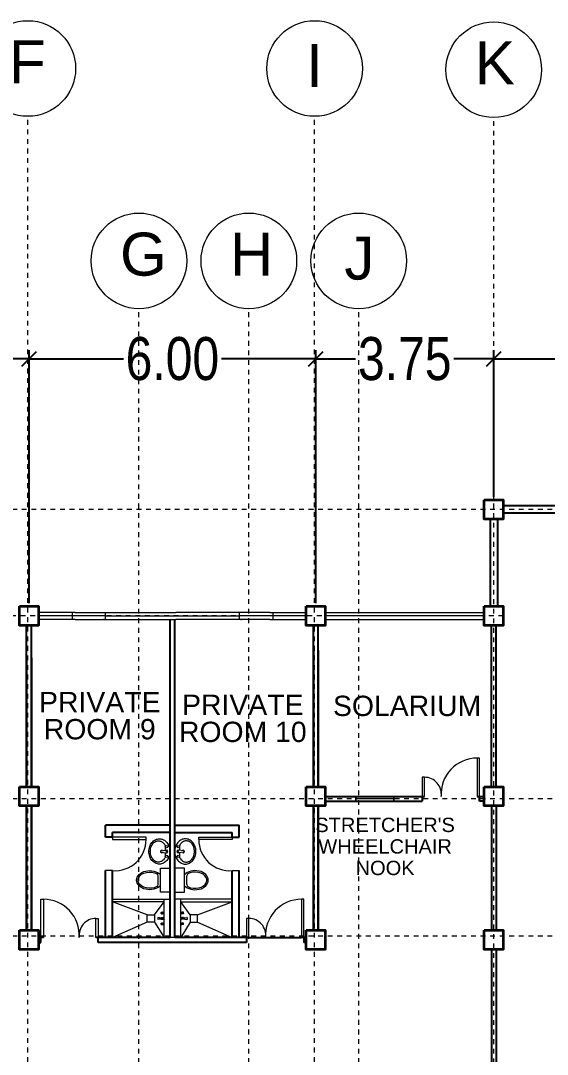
# Model space of a CAD drawing. Header units: millimetres. Extents: x 63005 to 126950, y 36019 to 74749.
# Drawn here: x 63088.53 to 63099.55, y 36154.75 to 36176.36 of the extents above; entities that cross this region are included whole.
import ezdxf

# ---------------------------------------------------------------- set-up
doc = ezdxf.new("R2010")
doc.units = ezdxf.units.MM
doc.header["$LTSCALE"] = 0.04
doc.linetypes.add('PHANTOM', pattern=[2.5, 1.25, -0.25, 0.25, -0.25, 0.25, -0.25])
doc.styles.get("Standard").update_dxf_attribs({"font": 'arial.ttf', "width": 0.8})
doc.styles.add('SWISSLT175', font='swissl.ttf', dxfattribs={"height": 0.175})
doc.dimstyles.new('dimension', dxfattribs={"dimtxt": 0.9, "dimasz": 0.3, "dimexe": 0.18, "dimexo": 0.0625, "dimgap": 0.09, "dimtad": 0, "dimzin": 0, "dimdsep": 46, "dimtxsty": 'Standard', "dimblk": 'OBLIQUE', "dimcen": 0.09, "dimclrd": 256, "dimclre": 256, "dimclrt": 256, "dimadec": 0, "dimazin": 0, "dimtfac": 1, "dimtofl": 0, "dimtmove": 0, "dimatfit": 3, "dimldrblk": 'OBLIQUE', "dimfxl": 1, "dimtolj": 1, "dimtzin": 0, "dimarcsym": 0})

# ---------------------------------------------------------------- blocks, each defined once
blk = doc.blocks.new('_Oblique')
at = {"color": 0, "linetype": 'ByBlock', "lineweight": -2}
blk.add_line((-0.5, -0.5), (0.5, 0.5), dxfattribs=at)
blk = doc.blocks.new('*D368')
at = {"lineweight": -2, "transparency": 16777216}
for p, q in [((63082.702, 36166.464), (63082.702, 36169.472)), ((63088.702, 36164.18), (63088.702, 36169.472)), ((63082.702, 36169.292), (63084.676, 36169.292)), ((63088.702, 36169.292), (63086.728, 36169.292))]:
    blk.add_line(p, q, dxfattribs=at)
at = {"layer": 'Defpoints', "color": 0, "linetype": 'ByBlock', "lineweight": 25, "transparency": 16777216}
for p in [(63088.702, 36169.292), (63082.702, 36166.402), (63088.702, 36164.117)]:
    blk.add_point(p, dxfattribs=at)
at = {"linetype": 'ByBlock', "lineweight": -2, "transparency": 16777216, "xscale": 0.3, "yscale": 0.3, "zscale": 0.3, "rotation": 180}
blk.add_blockref('_Oblique', (63082.702, 36169.292), dxfattribs=at)
at = {"linetype": 'ByBlock', "lineweight": -2, "transparency": 16777216, "xscale": 0.3, "yscale": 0.3, "zscale": 0.3}
blk.add_blockref('_Oblique', (63088.702, 36169.292), dxfattribs=at)
at = {"linetype": 'ByBlock', "lineweight": 5, "transparency": 16777216, "insert": (63085.702, 36169.292), "char_height": 0.9, "attachment_point": 5}
blk.add_mtext('\\A1;6.00', dxfattribs=at)
blk = doc.blocks.new('*D369')
at = {"lineweight": -2, "transparency": 16777216}
for p, q in [((63088.702, 36164.18), (63088.702, 36169.472)), ((63094.702, 36164.18), (63094.702, 36169.472)), ((63088.702, 36169.292), (63090.676, 36169.292)), ((63094.702, 36169.292), (63092.728, 36169.292))]:
    blk.add_line(p, q, dxfattribs=at)
at = {"layer": 'Defpoints', "color": 0, "linetype": 'ByBlock', "lineweight": 25, "transparency": 16777216}
for p in [(63094.702, 36169.292), (63088.702, 36164.117), (63094.702, 36164.117)]:
    blk.add_point(p, dxfattribs=at)
at = {"linetype": 'ByBlock', "lineweight": -2, "transparency": 16777216, "xscale": 0.3, "yscale": 0.3, "zscale": 0.3, "rotation": 180}
blk.add_blockref('_Oblique', (63088.702, 36169.292), dxfattribs=at)
at = {"linetype": 'ByBlock', "lineweight": -2, "transparency": 16777216, "xscale": 0.3, "yscale": 0.3, "zscale": 0.3}
blk.add_blockref('_Oblique', (63094.702, 36169.292), dxfattribs=at)
at = {"linetype": 'ByBlock', "lineweight": 5, "transparency": 16777216, "insert": (63091.702, 36169.292), "char_height": 0.9, "attachment_point": 5}
blk.add_mtext('\\A1;6.00', dxfattribs=at)
blk = doc.blocks.new('*D370')
at = {"lineweight": -2, "transparency": 16777216}
for p, q in [((63094.702, 36164.18), (63094.702, 36169.472)), ((63098.427, 36166.405), (63098.427, 36169.472)), ((63094.702, 36169.292), (63095.537, 36169.292)), ((63098.427, 36169.292), (63097.592, 36169.292))]:
    blk.add_line(p, q, dxfattribs=at)
at = {"layer": 'Defpoints', "color": 0, "linetype": 'ByBlock', "lineweight": 25, "transparency": 16777216}
for p in [(63098.427, 36169.292), (63098.427, 36166.342), (63094.702, 36164.117)]:
    blk.add_point(p, dxfattribs=at)
at = {"linetype": 'ByBlock', "lineweight": -2, "transparency": 16777216, "xscale": 0.3, "yscale": 0.3, "zscale": 0.3, "rotation": 180}
blk.add_blockref('_Oblique', (63094.702, 36169.292), dxfattribs=at)
at = {"linetype": 'ByBlock', "lineweight": -2, "transparency": 16777216, "xscale": 0.3, "yscale": 0.3, "zscale": 0.3}
blk.add_blockref('_Oblique', (63098.427, 36169.292), dxfattribs=at)
at = {"linetype": 'ByBlock', "lineweight": 5, "transparency": 16777216, "insert": (63096.564, 36169.292), "char_height": 0.9, "attachment_point": 5}
blk.add_mtext('\\A1;3.75', dxfattribs=at)
blk = doc.blocks.new('*D371')
at = {"lineweight": -2, "transparency": 16777216}
for p, q in [((63098.427, 36166.405), (63098.427, 36169.472)), ((63104.527, 36166.405), (63104.527, 36169.472)), ((63098.427, 36169.292), (63100.451, 36169.292)), ((63104.527, 36169.292), (63102.503, 36169.292))]:
    blk.add_line(p, q, dxfattribs=at)
at = {"layer": 'Defpoints', "color": 0, "linetype": 'ByBlock', "lineweight": 25, "transparency": 16777216}
for p in [(63104.527, 36169.292), (63098.427, 36166.342), (63104.527, 36166.342)]:
    blk.add_point(p, dxfattribs=at)
at = {"linetype": 'ByBlock', "lineweight": -2, "transparency": 16777216, "xscale": 0.3, "yscale": 0.3, "zscale": 0.3, "rotation": 180}
blk.add_blockref('_Oblique', (63098.427, 36169.292), dxfattribs=at)
at = {"linetype": 'ByBlock', "lineweight": -2, "transparency": 16777216, "xscale": 0.3, "yscale": 0.3, "zscale": 0.3}
blk.add_blockref('_Oblique', (63104.527, 36169.292), dxfattribs=at)
at = {"linetype": 'ByBlock', "lineweight": 5, "transparency": 16777216, "insert": (63101.477, 36169.292), "char_height": 0.9, "attachment_point": 5}
blk.add_mtext('\\A1;6.00', dxfattribs=at)

msp = doc.modelspace()

# ---------------------------------------------------------------- linework, layer by layer
at = {"color": 0, "linetype": 'PHANTOM', "lineweight": 5, "transparency": 33554495}
for p, q in [((63088.677, 36128.189), (63088.677, 36174.364)), ((63094.677, 36128.189), (63094.677, 36174.364)), ((63098.427, 36125.164), (63098.427, 36174.339)), ((63091.002, 36137.166), (63091.002, 36170.341)), ((63093.302, 36137.166), (63093.302, 36170.341)), ((63095.602, 36137.166), (63095.602, 36170.341)), ((63114.252, 36166.142), (63046.877, 36166.139)), ((63098.627, 36163.917), (63050.876, 36163.915)), ((63114.252, 36160.092), (63046.877, 36160.089)), ((63114.252, 36157.217), (63046.877, 36157.214))]:
    msp.add_line(p, q, dxfattribs=at)
at = {"color": 4, "linetype": 'ByBlock', "lineweight": 25}
for p, q in [((63104.327, 36166.215), (63098.627, 36166.215)), ((63098.352, 36165.942), (63098.352, 36164.117)), ((63098.502, 36165.942), (63098.502, 36164.117)), ((63104.327, 36166.065), (63098.627, 36166.065)), ((63091.652, 36157.19), (63091.652, 36163.84)), ((63091.752, 36157.19), (63091.752, 36163.84)), ((63088.652, 36160.342), (63088.652, 36163.717)), ((63088.752, 36160.342), (63088.752, 36163.717)), ((63094.652, 36160.342), (63094.652, 36163.717)), ((63094.752, 36160.342), (63094.752, 36163.717)), ((63098.377, 36160.342), (63098.377, 36163.717)), ((63098.477, 36160.342), (63098.477, 36163.717)), ((63094.652, 36163.192), (63094.652, 36160.342)), ((63094.752, 36163.192), (63094.752, 36160.342)), ((63088.652, 36163.04), (63088.652, 36160.342)), ((63088.752, 36163.04), (63088.752, 36160.342)), ((63094.902, 36160.142), (63096.977, 36160.142)), ((63096.927, 36160.142), (63096.927, 36160.042)), ((63098.077, 36160.142), (63098.227, 36160.142)), ((63098.127, 36160.042), (63098.127, 36160.142)), ((63088.652, 36159.942), (63088.652, 36157.342)), ((63088.652, 36157.342), (63088.652, 36159.942)), ((63088.752, 36159.942), (63088.752, 36157.342)), ((63088.752, 36157.342), (63088.752, 36159.942)), ((63094.652, 36159.942), (63094.652, 36157.342)), ((63094.652, 36157.342), (63094.652, 36159.942)), ((63094.752, 36159.942), (63094.752, 36157.342)), ((63094.752, 36157.342), (63094.752, 36159.942)), ((63094.902, 36160.042), (63096.927, 36160.042)), ((63098.227, 36160.042), (63098.127, 36160.042)), ((63098.377, 36159.942), (63098.377, 36157.342)), ((63098.477, 36159.942), (63098.477, 36157.342)), ((63089.002, 36157.19), (63088.902, 36157.19)), ((63088.952, 36157.09), (63088.902, 36157.09)), ((63088.902, 36157.09), (63088.952, 36157.09)), ((63088.952, 36157.09), (63088.952, 36157.19)), ((63091.652, 36157.19), (63090.102, 36157.19)), ((63090.152, 36157.09), (63090.152, 36157.19)), ((63093.252, 36157.09), (63090.152, 36157.09)), ((63093.302, 36157.19), (63091.752, 36157.19)), ((63093.252, 36157.19), (63093.252, 36157.09)), ((63094.502, 36157.19), (63094.402, 36157.19)), ((63094.452, 36157.19), (63094.452, 36157.09)), ((63094.502, 36157.09), (63094.452, 36157.09)), ((63098.377, 36156.942), (63098.377, 36154.319)), ((63098.477, 36156.942), (63098.477, 36154.319))]:
    msp.add_line(p, q, dxfattribs=at)
at = {"color": 0, "linetype": 'ByBlock', "lineweight": 9}
for p, q in [((63088.902, 36163.99), (63088.902, 36163.99)), ((63089.664, 36163.99), (63088.902, 36163.99)), ((63089.602, 36163.99), (63089.602, 36163.84)), ((63089.664, 36163.99), (63090.864, 36163.99)), ((63090.302, 36163.84), (63090.302, 36163.99)), ((63090.864, 36163.99), (63091.777, 36163.99)), ((63092.539, 36163.99), (63091.777, 36163.99)), ((63093.739, 36163.99), (63092.539, 36163.99)), ((63093.102, 36163.99), (63093.102, 36163.84)), ((63093.739, 36163.99), (63094.502, 36163.99)), ((63093.802, 36163.99), (63093.802, 36163.84)), ((63094.902, 36163.99), (63098.227, 36163.99)), ((63094.902, 36163.99), (63094.902, 36163.99)), ((63090.302, 36163.915), (63088.902, 36163.915)), ((63089.664, 36163.84), (63088.902, 36163.84)), ((63089.664, 36163.84), (63090.864, 36163.84)), ((63090.302, 36163.915), (63093.102, 36163.915)), ((63090.864, 36163.84), (63091.777, 36163.84)), ((63092.539, 36163.84), (63091.777, 36163.84)), ((63093.739, 36163.84), (63092.539, 36163.84)), ((63094.502, 36163.915), (63093.102, 36163.915)), ((63093.739, 36163.84), (63094.502, 36163.84)), ((63098.227, 36163.917), (63094.902, 36163.917)), ((63094.902, 36163.84), (63098.227, 36163.84)), ((63097.002, 36163.84), (63097.152, 36163.84)), ((63091.652, 36163.04), (63091.652, 36157.19)), ((63091.752, 36163.04), (63091.752, 36157.19)), ((63095.939, 36160.142), (63095.539, 36160.142)), ((63095.539, 36160.142), (63095.539, 36160.042)), ((63096.339, 36160.092), (63095.539, 36160.092)), ((63096.339, 36160.042), (63096.339, 36160.142)), ((63095.539, 36160.042), (63096.339, 36160.042)), ((63098.127, 36160.042), (63098.227, 36160.042)), ((63091.652, 36159.576), (63091.652, 36157.626)), ((63091.527, 36157.19), (63091.527, 36157.99)), ((63091.877, 36157.19), (63091.877, 36157.99)), ((63091.527, 36157.19), (63090.452, 36157.19)), ((63091.752, 36157.19), (63091.652, 36157.19))]:
    msp.add_line(p, q, dxfattribs=at)
at = {"color": 4, "linetype": 'ByBlock', "lineweight": 25, "ltscale": 0.3}
for p, q in [((63090.302, 36159.29), (63090.302, 36159.54)), ((63091.652, 36159.54), (63090.302, 36159.54)), ((63091.752, 36159.54), (63093.102, 36159.54)), ((63093.102, 36159.29), (63093.102, 36159.54)), ((63090.452, 36159.29), (63090.302, 36159.29)), ((63090.452, 36159.29), (63090.452, 36159.39)), ((63091.652, 36159.39), (63090.452, 36159.39)), ((63091.752, 36159.39), (63092.952, 36159.39)), ((63092.952, 36159.29), (63092.952, 36159.39)), ((63092.952, 36159.29), (63093.102, 36159.29)), ((63090.302, 36157.19), (63090.302, 36158.59)), ((63090.452, 36157.19), (63090.452, 36158.59)), ((63092.952, 36157.19), (63092.952, 36158.59)), ((63093.102, 36157.19), (63093.102, 36158.59))]:
    msp.add_line(p, q, dxfattribs=at)
at = {"lineweight": 9}
for p, q in [((63091.454, 36159.005), (63091.576, 36159.018)), ((63091.95, 36159.005), (63091.828, 36159.018)), ((63091.454, 36158.976), (63091.576, 36158.962)), ((63091.95, 36158.976), (63091.828, 36158.962)), ((63091.452, 36158.64), (63091.652, 36158.64)), ((63091.452, 36158.14), (63091.452, 36158.64)), ((63091.652, 36158.64), (63091.652, 36158.14)), ((63091.952, 36158.64), (63091.752, 36158.64)), ((63091.752, 36158.64), (63091.752, 36158.14)), ((63091.952, 36158.14), (63091.952, 36158.64)), ((63091.402, 36158.3), (63091.402, 36158.481)), ((63092.002, 36158.3), (63092.002, 36158.481)), ((63091.652, 36158.14), (63091.452, 36158.14)), ((63091.752, 36158.14), (63091.952, 36158.14)), ((63091.468, 36157.717), (63091.47, 36157.717)), ((63091.468, 36157.691), (63091.468, 36157.717)), ((63091.47, 36157.717), (63091.471, 36157.721)), ((63091.47, 36157.691), (63091.47, 36157.717)), ((63091.471, 36157.721), (63091.493, 36157.721)), ((63091.471, 36157.687), (63091.471, 36157.721)), ((63091.48, 36157.717), (63091.492, 36157.717)), ((63091.493, 36157.721), (63091.498, 36157.718)), ((63091.493, 36157.717), (63091.493, 36157.71)), ((63091.499, 36157.718), (63091.505, 36157.718)), ((63091.505, 36157.69), (63091.505, 36157.718)), ((63091.505, 36157.718), (63091.507, 36157.717)), ((63091.507, 36157.691), (63091.507, 36157.717)), ((63091.519, 36157.715), (63091.507, 36157.715)), ((63091.526, 36157.721), (63091.519, 36157.718)), ((63091.519, 36157.69), (63091.519, 36157.718)), ((63091.526, 36157.721), (63091.527, 36157.721)), ((63091.526, 36157.687), (63091.526, 36157.721)), ((63091.527, 36157.687), (63091.527, 36157.721)), ((63091.878, 36157.721), (63091.877, 36157.721)), ((63091.877, 36157.687), (63091.877, 36157.721)), ((63091.878, 36157.721), (63091.884, 36157.718)), ((63091.878, 36157.687), (63091.878, 36157.721)), ((63091.884, 36157.69), (63091.884, 36157.718)), ((63091.884, 36157.715), (63091.896, 36157.715)), ((63091.898, 36157.718), (63091.896, 36157.717)), ((63091.896, 36157.691), (63091.896, 36157.717)), ((63091.904, 36157.718), (63091.898, 36157.718)), ((63091.898, 36157.69), (63091.898, 36157.718)), ((63091.91, 36157.721), (63091.906, 36157.718)), ((63091.932, 36157.721), (63091.91, 36157.721)), ((63091.91, 36157.717), (63091.91, 36157.71)), ((63091.923, 36157.717), (63091.911, 36157.717)), ((63091.934, 36157.717), (63091.932, 36157.721)), ((63091.932, 36157.687), (63091.932, 36157.721)), ((63091.935, 36157.717), (63091.934, 36157.717)), ((63091.934, 36157.691), (63091.934, 36157.717)), ((63091.935, 36157.691), (63091.935, 36157.717)), ((63091.395, 36157.61), (63091.395, 36157.571)), ((63091.441, 36157.603), (63091.399, 36157.611)), ((63091.441, 36157.578), (63091.399, 36157.569)), ((63091.441, 36157.578), (63091.441, 36157.603)), ((63091.441, 36157.603), (63091.449, 36157.603)), ((63091.441, 36157.578), (63091.441, 36157.603)), ((63091.449, 36157.578), (63091.441, 36157.578)), ((63091.449, 36157.603), (63091.449, 36157.578)), ((63091.511, 36157.598), (63091.449, 36157.598)), ((63091.449, 36157.583), (63091.511, 36157.583)), ((63091.468, 36157.691), (63091.47, 36157.691)), ((63091.468, 36157.598), (63091.468, 36157.603)), ((63091.468, 36157.603), (63091.47, 36157.603)), ((63091.468, 36157.577), (63091.468, 36157.583)), ((63091.468, 36157.577), (63091.47, 36157.577)), ((63091.47, 36157.691), (63091.471, 36157.687)), ((63091.47, 36157.603), (63091.471, 36157.607)), ((63091.47, 36157.598), (63091.47, 36157.603)), ((63091.47, 36157.577), (63091.47, 36157.583)), ((63091.47, 36157.577), (63091.471, 36157.574)), ((63091.471, 36157.687), (63091.493, 36157.687)), ((63091.471, 36157.598), (63091.471, 36157.607)), ((63091.471, 36157.607), (63091.493, 36157.607)), ((63091.471, 36157.574), (63091.471, 36157.583)), ((63091.471, 36157.574), (63091.493, 36157.574)), ((63091.48, 36157.71), (63091.492, 36157.71)), ((63091.48, 36157.698), (63091.492, 36157.698)), ((63091.48, 36157.691), (63091.492, 36157.691)), ((63091.48, 36157.603), (63091.492, 36157.603)), ((63091.48, 36157.577), (63091.492, 36157.577)), ((63091.493, 36157.691), (63091.493, 36157.698)), ((63091.493, 36157.687), (63091.498, 36157.689)), ((63091.493, 36157.607), (63091.498, 36157.605)), ((63091.493, 36157.603), (63091.493, 36157.598)), ((63091.493, 36157.577), (63091.493, 36157.583)), ((63091.493, 36157.574), (63091.498, 36157.576)), ((63091.499, 36157.69), (63091.505, 36157.69)), ((63091.499, 36157.604), (63091.505, 36157.604)), ((63091.499, 36157.576), (63091.505, 36157.576)), ((63091.505, 36157.69), (63091.507, 36157.691)), ((63091.505, 36157.598), (63091.505, 36157.604)), ((63091.505, 36157.604), (63091.507, 36157.604)), ((63091.505, 36157.576), (63091.505, 36157.583)), ((63091.505, 36157.576), (63091.507, 36157.577)), ((63091.519, 36157.693), (63091.507, 36157.693)), ((63091.507, 36157.598), (63091.507, 36157.604)), ((63091.511, 36157.602), (63091.507, 36157.602)), ((63091.507, 36157.577), (63091.507, 36157.583)), ((63091.511, 36157.579), (63091.507, 36157.579)), ((63091.511, 36157.608), (63091.511, 36157.573)), ((63091.521, 36157.608), (63091.511, 36157.608)), ((63091.511, 36157.583), (63091.511, 36157.598)), ((63091.511, 36157.573), (63091.521, 36157.573)), ((63091.526, 36157.687), (63091.519, 36157.69)), ((63091.527, 36157.619), (63091.521, 36157.608)), ((63091.521, 36157.608), (63091.521, 36157.573)), ((63091.521, 36157.573), (63091.521, 36157.608)), ((63091.521, 36157.573), (63091.527, 36157.561)), ((63091.526, 36157.687), (63091.527, 36157.687)), ((63091.527, 36157.561), (63091.527, 36157.619)), ((63091.878, 36157.687), (63091.877, 36157.687)), ((63091.877, 36157.619), (63091.883, 36157.608)), ((63091.877, 36157.561), (63091.877, 36157.619)), ((63091.883, 36157.573), (63091.877, 36157.561)), ((63091.878, 36157.687), (63091.884, 36157.69)), ((63091.883, 36157.608), (63091.883, 36157.573)), ((63091.883, 36157.573), (63091.883, 36157.608)), ((63091.883, 36157.608), (63091.892, 36157.608)), ((63091.892, 36157.573), (63091.883, 36157.573)), ((63091.884, 36157.693), (63091.896, 36157.693)), ((63091.892, 36157.608), (63091.892, 36157.573)), ((63091.892, 36157.602), (63091.896, 36157.602)), ((63091.892, 36157.598), (63091.955, 36157.598)), ((63091.892, 36157.583), (63091.892, 36157.598)), ((63091.955, 36157.583), (63091.892, 36157.583)), ((63091.892, 36157.579), (63091.896, 36157.579)), ((63091.898, 36157.69), (63091.896, 36157.691)), ((63091.896, 36157.598), (63091.896, 36157.604)), ((63091.898, 36157.604), (63091.896, 36157.604)), ((63091.896, 36157.577), (63091.896, 36157.583)), ((63091.898, 36157.576), (63091.896, 36157.577)), ((63091.904, 36157.69), (63091.898, 36157.69)), ((63091.898, 36157.598), (63091.898, 36157.604)), ((63091.904, 36157.604), (63091.898, 36157.604)), ((63091.898, 36157.576), (63091.898, 36157.583)), ((63091.904, 36157.576), (63091.898, 36157.576)), ((63091.91, 36157.687), (63091.906, 36157.689)), ((63091.91, 36157.607), (63091.906, 36157.605)), ((63091.91, 36157.574), (63091.906, 36157.576)), ((63091.91, 36157.691), (63091.91, 36157.698)), ((63091.932, 36157.687), (63091.91, 36157.687)), ((63091.932, 36157.607), (63091.91, 36157.607)), ((63091.91, 36157.603), (63091.91, 36157.598)), ((63091.91, 36157.577), (63091.91, 36157.583)), ((63091.932, 36157.574), (63091.91, 36157.574)), ((63091.923, 36157.71), (63091.911, 36157.71)), ((63091.923, 36157.698), (63091.911, 36157.698)), ((63091.923, 36157.691), (63091.911, 36157.691)), ((63091.923, 36157.603), (63091.911, 36157.603)), ((63091.923, 36157.577), (63091.911, 36157.577)), ((63091.934, 36157.691), (63091.932, 36157.687)), ((63091.932, 36157.598), (63091.932, 36157.607)), ((63091.934, 36157.603), (63091.932, 36157.607)), ((63091.932, 36157.574), (63091.932, 36157.583)), ((63091.934, 36157.577), (63091.932, 36157.574)), ((63091.935, 36157.691), (63091.934, 36157.691)), ((63091.934, 36157.598), (63091.934, 36157.603)), ((63091.935, 36157.603), (63091.934, 36157.603)), ((63091.934, 36157.577), (63091.934, 36157.583)), ((63091.935, 36157.577), (63091.934, 36157.577)), ((63091.935, 36157.598), (63091.935, 36157.603)), ((63091.935, 36157.577), (63091.935, 36157.583)), ((63091.962, 36157.603), (63091.955, 36157.603)), ((63091.955, 36157.603), (63091.955, 36157.578)), ((63091.955, 36157.578), (63091.962, 36157.578)), ((63091.962, 36157.603), (63092.004, 36157.611)), ((63091.962, 36157.578), (63091.962, 36157.603)), ((63091.962, 36157.578), (63091.962, 36157.603)), ((63091.962, 36157.578), (63092.004, 36157.569)), ((63092.009, 36157.61), (63092.009, 36157.571)), ((63091.468, 36157.464), (63091.468, 36157.49)), ((63091.468, 36157.49), (63091.47, 36157.49)), ((63091.468, 36157.464), (63091.47, 36157.464)), ((63091.47, 36157.49), (63091.471, 36157.493)), ((63091.47, 36157.464), (63091.47, 36157.49)), ((63091.47, 36157.464), (63091.471, 36157.46)), ((63091.471, 36157.46), (63091.471, 36157.493)), ((63091.471, 36157.493), (63091.493, 36157.493)), ((63091.471, 36157.46), (63091.493, 36157.46)), ((63091.48, 36157.49), (63091.492, 36157.49)), ((63091.48, 36157.483), (63091.492, 36157.483)), ((63091.48, 36157.471), (63091.492, 36157.471)), ((63091.48, 36157.464), (63091.492, 36157.464)), ((63091.493, 36157.493), (63091.498, 36157.491)), ((63091.493, 36157.49), (63091.493, 36157.483)), ((63091.493, 36157.463), (63091.493, 36157.471)), ((63091.493, 36157.46), (63091.498, 36157.462)), ((63091.499, 36157.491), (63091.505, 36157.491)), ((63091.499, 36157.463), (63091.505, 36157.463)), ((63091.505, 36157.491), (63091.507, 36157.49)), ((63091.505, 36157.463), (63091.505, 36157.491)), ((63091.505, 36157.463), (63091.507, 36157.463)), ((63091.507, 36157.463), (63091.507, 36157.49)), ((63091.519, 36157.488), (63091.507, 36157.488)), ((63091.519, 36157.465), (63091.507, 36157.465)), ((63091.526, 36157.494), (63091.519, 36157.49)), ((63091.519, 36157.463), (63091.519, 36157.49)), ((63091.526, 36157.46), (63091.519, 36157.463)), ((63091.526, 36157.46), (63091.526, 36157.494)), ((63091.526, 36157.494), (63091.527, 36157.494)), ((63091.526, 36157.46), (63091.527, 36157.46)), ((63091.527, 36157.46), (63091.527, 36157.494)), ((63091.877, 36157.46), (63091.877, 36157.494)), ((63091.878, 36157.494), (63091.877, 36157.494)), ((63091.878, 36157.46), (63091.877, 36157.46)), ((63091.878, 36157.46), (63091.878, 36157.494)), ((63091.878, 36157.494), (63091.884, 36157.49)), ((63091.878, 36157.46), (63091.884, 36157.463)), ((63091.884, 36157.463), (63091.884, 36157.49)), ((63091.884, 36157.488), (63091.896, 36157.488)), ((63091.884, 36157.465), (63091.896, 36157.465)), ((63091.898, 36157.491), (63091.896, 36157.49)), ((63091.896, 36157.463), (63091.896, 36157.49)), ((63091.898, 36157.463), (63091.896, 36157.463)), ((63091.898, 36157.463), (63091.898, 36157.491)), ((63091.904, 36157.491), (63091.898, 36157.491)), ((63091.904, 36157.463), (63091.898, 36157.463)), ((63091.91, 36157.493), (63091.906, 36157.491)), ((63091.91, 36157.46), (63091.906, 36157.462)), ((63091.932, 36157.493), (63091.91, 36157.493)), ((63091.91, 36157.49), (63091.91, 36157.483)), ((63091.91, 36157.463), (63091.91, 36157.471)), ((63091.932, 36157.46), (63091.91, 36157.46)), ((63091.923, 36157.49), (63091.911, 36157.49)), ((63091.923, 36157.483), (63091.911, 36157.483)), ((63091.923, 36157.471), (63091.911, 36157.471)), ((63091.923, 36157.464), (63091.911, 36157.464)), ((63091.932, 36157.46), (63091.932, 36157.493)), ((63091.934, 36157.49), (63091.932, 36157.493)), ((63091.934, 36157.464), (63091.932, 36157.46)), ((63091.934, 36157.464), (63091.934, 36157.49)), ((63091.935, 36157.49), (63091.934, 36157.49)), ((63091.935, 36157.464), (63091.934, 36157.464)), ((63091.935, 36157.464), (63091.935, 36157.49))]:
    msp.add_line(p, q, dxfattribs=at)
at = {"color": 0, "linetype": 'ByBlock', "lineweight": 9, "ltscale": 0.3}
for p, q in [((63090.452, 36158.59), (63090.302, 36158.59)), ((63092.952, 36158.59), (63093.102, 36158.59)), ((63091.177, 36157.665), (63090.452, 36157.94)), ((63091.327, 36157.665), (63091.527, 36157.94)), ((63092.077, 36157.665), (63091.877, 36157.94)), ((63092.227, 36157.665), (63092.952, 36157.94)), ((63091.177, 36157.515), (63090.452, 36157.19)), ((63091.327, 36157.515), (63091.527, 36157.19)), ((63092.077, 36157.515), (63091.877, 36157.19)), ((63092.227, 36157.515), (63092.952, 36157.19))]:
    msp.add_line(p, q, dxfattribs=at)
at = {"color": 4, "lineweight": 25}
msp.add_line((63093.302, 36157.19), (63094.402, 36157.19), dxfattribs=at)
at = {"color": 4, "linetype": 'ByBlock', "lineweight": 35}
for points in [[(63098.227, 36166.342), (63098.627, 36166.342), (63098.627, 36165.942), (63098.227, 36165.942)], [(63088.502, 36164.117), (63088.902, 36164.117), (63088.902, 36163.717), (63088.502, 36163.717)], [(63094.502, 36164.117), (63094.902, 36164.117), (63094.902, 36163.717), (63094.502, 36163.717)], [(63098.227, 36164.117), (63098.627, 36164.117), (63098.627, 36163.717), (63098.227, 36163.717)], [(63088.502, 36160.342), (63088.902, 36160.342), (63088.902, 36159.942), (63088.502, 36159.942)], [(63094.502, 36160.342), (63094.902, 36160.342), (63094.902, 36159.942), (63094.502, 36159.942)], [(63098.227, 36160.342), (63098.627, 36160.342), (63098.627, 36159.942), (63098.227, 36159.942)], [(63088.502, 36157.342), (63088.902, 36157.342), (63088.902, 36156.942), (63088.502, 36156.942)], [(63094.502, 36157.342), (63094.902, 36157.342), (63094.902, 36156.942), (63094.502, 36156.942)], [(63098.227, 36157.342), (63098.627, 36157.342), (63098.627, 36156.942), (63098.227, 36156.942)]]:
    msp.add_lwpolyline(points, close=True, dxfattribs=at)
at = {"color": 1, "lineweight": 13, "ltscale": 0.03}
for points in [[(63098.077, 36160.142), (63098.127, 36160.142), (63098.127, 36160.942), (63098.077, 36160.942)], [(63096.927, 36160.142), (63096.977, 36160.142), (63096.977, 36160.542), (63096.927, 36160.542)], [(63090.452, 36159.29), (63090.452, 36159.24), (63091.152, 36159.24), (63091.152, 36159.29)], [(63092.952, 36159.29), (63092.952, 36159.24), (63092.252, 36159.24), (63092.252, 36159.29)], [(63089.002, 36157.19), (63088.952, 36157.19), (63088.952, 36157.99), (63089.002, 36157.99)], [(63094.402, 36157.19), (63094.452, 36157.19), (63094.452, 36157.99), (63094.402, 36157.99)], [(63090.152, 36157.19), (63090.102, 36157.19), (63090.102, 36157.59), (63090.152, 36157.59)], [(63093.252, 36157.19), (63093.302, 36157.19), (63093.302, 36157.59), (63093.252, 36157.59)]]:
    msp.add_lwpolyline(points, close=True, dxfattribs=at)
at = {"lineweight": 9}
msp.add_lwpolyline([(63095.539, 36160.142), (63096.339, 36160.142), (63096.339, 36160.042), (63095.539, 36160.042)], close=True, dxfattribs=at)
for points in [[(63091.431, 36158.725, -0.11576), (63091.348, 36158.745, -0.104047), (63091.274, 36158.803, -0.090875), (63091.227, 36158.887, -0.083344), (63091.21, 36158.99, -0.083344), (63091.227, 36159.094, -0.090875), (63091.274, 36159.178, -0.104047), (63091.348, 36159.236, -0.11576), (63091.431, 36159.255, -0.11576), (63091.513, 36159.236, -0.104047), (63091.587, 36159.178, -0.090875), (63091.634, 36159.094, -0.083344), (63091.652, 36158.99, -0.083344), (63091.634, 36158.887, -0.090875), (63091.587, 36158.803, -0.104047), (63091.513, 36158.745, -0.11576)], [(63091.973, 36158.725, 0.11576), (63092.055, 36158.745, 0.104047), (63092.129, 36158.803, 0.090875), (63092.176, 36158.887, 0.083344), (63092.194, 36158.99, 0.083344), (63092.176, 36159.094, 0.090875), (63092.129, 36159.178, 0.104047), (63092.055, 36159.236, 0.11576), (63091.973, 36159.255, 0.11576), (63091.89, 36159.236, 0.104047), (63091.816, 36159.178, 0.090875), (63091.769, 36159.094, 0.083344), (63091.752, 36158.99, 0.083344), (63091.769, 36158.887, 0.090875), (63091.816, 36158.803, 0.104047), (63091.89, 36158.745, 0.11576)]]:
    msp.add_lwpolyline(points, format="xyb", close=True, dxfattribs=at)
for points in [[(63091.41, 36158.768, -0.124838), (63091.347, 36158.784, -0.105788), (63091.29, 36158.833, -0.086697), (63091.253, 36158.903, -0.076776), (63091.24, 36158.99, -0.076776), (63091.253, 36159.078, -0.086697), (63091.29, 36159.148, -0.105788), (63091.347, 36159.197, -0.124838), (63091.41, 36159.213, -0.124838), (63091.472, 36159.197, -0.105788), (63091.53, 36159.148, -0.040067), (63091.55, 36159.117), (63091.55, 36159.015, -0.040067)], [(63091.994, 36158.768, 0.124838), (63092.056, 36158.784, 0.105788), (63092.114, 36158.833, 0.086697), (63092.15, 36158.903, 0.076776), (63092.164, 36158.99, 0.076776), (63092.15, 36159.078, 0.086697), (63092.114, 36159.148, 0.105788), (63092.056, 36159.197, 0.124838), (63091.994, 36159.213, 0.124838), (63091.931, 36159.197, 0.105788), (63091.874, 36159.148, 0.040067), (63091.854, 36159.117), (63091.854, 36159.015, 0.040067)], [(63091.55, 36158.966), (63091.55, 36158.864, -0.040067), (63091.53, 36158.833, -0.105788), (63091.472, 36158.784, -0.124838), (63091.41, 36158.768, -0.124838)], [(63091.854, 36158.966), (63091.854, 36158.864, 0.040067), (63091.874, 36158.833, 0.105788), (63091.931, 36158.784, 0.124838), (63091.994, 36158.768, 0.124838)]]:
    msp.add_lwpolyline(points, format="xyb", dxfattribs=at)
at = {"color": 0, "linetype": 'ByBlock', "lineweight": 9, "ltscale": 0.3}
for points in [[(63091.527, 36157.94), (63090.452, 36157.94), (63090.452, 36157.99), (63091.652, 36157.99), (63091.652, 36157.99)], [(63091.877, 36157.94), (63092.952, 36157.94), (63092.952, 36157.99), (63091.752, 36157.99), (63091.752, 36157.99)]]:
    msp.add_lwpolyline(points, dxfattribs=at)
at = {"color": 0, "linetype": 'ByBlock', "lineweight": 9, "ltscale": 0.03}
for points in [[(63091.327, 36157.665), (63091.327, 36157.515), (63091.177, 36157.515), (63091.177, 36157.665)], [(63092.077, 36157.665), (63092.077, 36157.515), (63092.227, 36157.515), (63092.227, 36157.665)]]:
    msp.add_lwpolyline(points, close=True, dxfattribs=at)
at = {"color": 0, "linetype": 'ByBlock', "lineweight": 5}
for centre in [(63088.677, 36175.364), (63094.677, 36175.364), (63098.427, 36175.339), (63091.002, 36171.341), (63093.302, 36171.341), (63095.602, 36171.341)]:
    msp.add_circle(centre, 1, dxfattribs=at)
at = {"lineweight": 9}
for centre, radius in [((63091.579, 36159.092), 0.0255), ((63091.825, 36159.092), 0.0255), ((63091.579, 36158.889), 0.0255), ((63091.585, 36158.99), 0.0095), ((63091.825, 36158.889), 0.0255), ((63091.818, 36158.99), 0.0095)]:
    msp.add_circle(centre, radius, dxfattribs=at)
at = {"color": 1, "lineweight": 13, "ltscale": 0.03}
for centre, radius, start, end in [((63098.077, 36160.191), 0.752, 90, 183.6952), ((63096.977, 36160.189), 0.353, 352.3719, 90), ((63090.5, 36159.24), 0.652, 265.7578, 0), ((63092.904, 36159.24), 0.652, 180, 274.2422), ((63089.002, 36157.239), 0.752, 356.3048, 90), ((63094.402, 36157.239), 0.752, 90, 183.6952), ((63090.102, 36157.237), 0.353, 90, 187.6281), ((63093.302, 36157.237), 0.353, 352.3719, 90)]:
    msp.add_arc(centre, radius, start, end, dxfattribs=at)
at = {"lineweight": 9}
for centre, radius, start, end in [((63091.477, 36158.99), 0.025, 48.7978, 143.6932), ((63091.579, 36158.99), 0.028, 263.7545, 96.2455), ((63091.825, 36158.99), 0.028, 83.7545, 276.2455), ((63091.927, 36158.99), 0.025, 36.3068, 131.2022), ((63091.477, 36158.99), 0.025, 161.3793, 198.6207), ((63091.548, 36158.99), 0.0948, 171.2026, 188.7974), ((63091.477, 36158.99), 0.025, 216.3068, 311.2022), ((63091.927, 36158.99), 0.025, 228.7978, 323.6932), ((63091.856, 36158.99), 0.0948, 351.2026, 8.7974), ((63091.927, 36158.99), 0.025, 341.3793, 18.6207), ((63091.352, 36158.481), 0.05, 0, 61.9916), ((63092.052, 36158.481), 0.05, 118.0084, 180), ((63091.352, 36158.3), 0.05, 298.1501, 0), ((63092.052, 36158.3), 0.05, 180, 241.8499)]:
    msp.add_arc(centre, radius, start, end, dxfattribs=at)
at = {"lineweight": 9, "extrusion": (0, 0, -1)}
msp.add_ellipse((63091.227, 36158.39), major_axis=(0.275, 0), ratio=0.727273, start_param=0.612555, end_param=5.670631, dxfattribs=at)
at = {"lineweight": 9}
for centre, major_axis, ratio, start_param, end_param in [((63092.177, 36158.39), (-0.275, 0), 0.727273, 0.612555, 5.670631), ((63091.904, 36157.722), (-0.00268, 0.00268), 1, 2.356082, 2.850023), ((63091.917, 36157.732), (-0.0118, 0.0118), 1, 1.703115, 1.83534), ((63091.911, 36157.721), (-0.00268, 0.00268), 1, 1.728443, 2.356082), ((63091.922, 36157.73), (-0.00896, 0.00896), 1, 2.418785, 3.129871), ((63091.398, 36157.573), (0.00268, 0.00268), 1, 2.92514, 4.295202), ((63091.904, 36157.686), (-0.00268, 0.00268), 1, -1.279452, -0.785511), ((63091.904, 36157.608), (0.00268, 0.00268), 1, 3.926878, 4.42082), ((63091.904, 36157.572), (-0.00268, 0.00268), 1, -1.279452, -0.785511), ((63091.909, 36157.704), (-0.00268, 0.00268), 1, 0.203142, 1.36743), ((63091.916, 36157.699), (-0.00887, 0.00887), 1, -0.157871, 0.203142), ((63091.916, 36157.709), (0.00887, 0.00887), 1, 2.938226, 3.299239), ((63091.917, 36157.676), (-0.0118, 0.0118), 1, -0.264769, -0.132543), ((63091.917, 36157.619), (0.0118, 0.0118), 1, 3.273911, 3.406137), ((63091.917, 36157.562), (0.0118, 0.0118), 1, 1.306028, 1.438253), ((63091.911, 36157.706), (0.00268, 0.00268), 1, 0.785286, 1.412925), ((63091.911, 36157.702), (0.00268, 0.00268), 1, 3.299239, 3.926878), ((63091.911, 36157.687), (0.00268, 0.00268), 1, 0.785286, 1.412925), ((63091.911, 36157.607), (0.00268, 0.00268), 1, 3.299239, 3.926878), ((63091.911, 36157.573), (-0.00268, 0.00268), 1, -0.785511, -0.157871), ((63091.923, 36157.7), (0.00738, 0.00738), 1, 6.21008, 6.994878), ((63091.923, 36157.708), (0.00738, 0.00738), 1, 4.000472, 4.78527), ((63091.922, 36157.678), (-0.00896, 0.00896), 1, -1.559299, -0.848214), ((63091.922, 36157.616), (-0.00896, 0.00896), 1, 2.418785, 3.129871), ((63091.922, 36157.565), (0.00896, 0.00896), 1, 0.011497, 0.722582), ((63091.928, 36157.704), (-0.00268, 0.00268), 1, 3.214474, 4.639283), ((63092.005, 36157.608), (0.00268, 0.00268), 1, 6.066508, 7.43657), ((63091.904, 36157.494), (0.00268, 0.00268), 1, 3.926878, 4.42082), ((63091.904, 36157.459), (0.00268, 0.00268), 1, 0.291344, 0.785286), ((63091.909, 36157.477), (-0.00268, 0.00268), 1, 0.203142, 1.36743), ((63091.916, 36157.472), (0.00887, 0.00887), 1, 1.412925, 1.773938), ((63091.916, 36157.481), (-0.00887, 0.00887), 1, 1.36743, 1.728443), ((63091.917, 36157.505), (-0.0118, 0.0118), 1, 1.703115, 1.83534), ((63091.917, 36157.448), (-0.0118, 0.0118), 1, -0.264769, -0.132543), ((63091.911, 36157.493), (0.00268, 0.00268), 1, 3.299239, 3.926878), ((63091.911, 36157.479), (0.00268, 0.00268), 1, 0.785286, 1.412925), ((63091.911, 36157.474), (0.00268, 0.00268), 1, 3.299239, 3.926878), ((63091.911, 36157.46), (-0.00268, 0.00268), 1, -0.785511, -0.157871), ((63091.922, 36157.502), (0.00896, 0.00896), 1, 3.989582, 4.700667), ((63091.923, 36157.472), (-0.00738, 0.00738), 1, 4.639283, 5.424081), ((63091.923, 36157.481), (0.00738, 0.00738), 1, 4.000472, 4.78527), ((63091.922, 36157.451), (-0.00896, 0.00896), 1, -1.559299, -0.848214), ((63091.928, 36157.477), (0.00268, 0.00268), 1, 4.78527, 6.21008)]:
    msp.add_ellipse(centre, major_axis=major_axis, ratio=ratio, start_param=start_param, end_param=end_param, dxfattribs=at)
at = {"lineweight": 9, "extrusion": (-2.88216e-41, 4.99074e-41, -1)}
for centre, major_axis, start_param, end_param in [((63091.481, 36157.73), (0.00896, 0.00896), 2.418785, 3.129871), ((63091.492, 36157.721), (0.00268, 0.00268), 1.728443, 2.356082), ((63091.486, 36157.732), (-0.0118, 0.0118), 3.273911, 3.406137), ((63091.499, 36157.722), (0.00268, 0.00268), 2.356082, 2.850023), ((63091.398, 36157.608), (0.00268, 0.00268), 4.495711, 5.865773), ((63091.476, 36157.704), (-0.00268, 0.00268), 4.78527, 6.21008), ((63091.481, 36157.678), (-0.00896, 0.00896), 0.011497, 0.722582), ((63091.481, 36157.616), (-0.00896, 0.00896), 3.989582, 4.700667), ((63091.481, 36157.565), (-0.00896, 0.00896), 0.011497, 0.722582), ((63091.481, 36157.7), (0.00738, 0.00738), 4.639283, 5.424081), ((63091.481, 36157.708), (-0.00738, 0.00738), 4.000472, 4.78527), ((63091.492, 36157.706), (-0.00268, 0.00268), 0.785286, 1.412925), ((63091.492, 36157.702), (-0.00268, 0.00268), 3.299239, 3.926878), ((63091.492, 36157.687), (0.00268, 0.00268), -0.785511, -0.157871), ((63091.492, 36157.607), (-0.00268, 0.00268), 3.299239, 3.926878), ((63091.492, 36157.573), (-0.00268, 0.00268), 0.785286, 1.412925), ((63091.487, 36157.699), (0.00887, 0.00887), -0.157871, 0.203142), ((63091.487, 36157.709), (0.00887, 0.00887), 1.36743, 1.728443), ((63091.486, 36157.676), (-0.0118, 0.0118), 1.306028, 1.438253), ((63091.486, 36157.619), (0.0118, 0.0118), 1.703115, 1.83534), ((63091.486, 36157.562), (0.0118, 0.0118), -0.264769, -0.132543), ((63091.494, 36157.704), (-0.00268, 0.00268), 1.773938, 2.938226), ((63091.499, 36157.686), (0.00268, 0.00268), -1.279452, -0.785511), ((63091.499, 36157.608), (-0.00268, 0.00268), 3.926878, 4.42082), ((63091.499, 36157.572), (-0.00268, 0.00268), 0.291344, 0.785286), ((63091.481, 36157.502), (0.00896, 0.00896), 2.418785, 3.129871), ((63091.476, 36157.477), (-0.00268, 0.00268), 4.78527, 6.21008), ((63091.481, 36157.451), (-0.00896, 0.00896), 0.011497, 0.722582), ((63091.481, 36157.472), (0.00738, 0.00738), 4.639283, 5.424081), ((63091.481, 36157.481), (-0.00738, 0.00738), 4.000472, 4.78527), ((63091.492, 36157.493), (0.00268, 0.00268), 1.728443, 2.356082), ((63091.492, 36157.479), (-0.00268, 0.00268), 0.785286, 1.412925), ((63091.492, 36157.474), (-0.00268, 0.00268), 3.299239, 3.926878), ((63091.492, 36157.46), (0.00268, 0.00268), -0.785511, -0.157871), ((63091.486, 36157.505), (-0.0118, 0.0118), 3.273911, 3.406137), ((63091.487, 36157.472), (0.00887, 0.00887), -0.157871, 0.203142), ((63091.487, 36157.481), (0.00887, 0.00887), 1.36743, 1.728443), ((63091.486, 36157.448), (0.0118, 0.0118), -0.264769, -0.132543), ((63091.499, 36157.494), (0.00268, 0.00268), 2.356082, 2.850023), ((63091.495, 36157.477), (-0.00268, 0.00268), 1.773938, 2.938226), ((63091.499, 36157.459), (0.00268, 0.00268), -1.279452, -0.785511)]:
    msp.add_ellipse(centre, major_axis=major_axis, ratio=1, start_param=start_param, end_param=end_param, dxfattribs=at)
at = {"lineweight": 9, "extrusion": (2.88216e-41, 4.99074e-41, -1)}
msp.add_ellipse((63092.005, 36157.573), major_axis=(-0.00268, 0.00268), ratio=1, start_param=2.92514, end_param=4.295202, dxfattribs=at)
at = {"lineweight": 9}
for points in [[(63091.375, 36158.256), (63091.359, 36158.247), (63091.341, 36158.239), (63091.25, 36158.212), (63091.163, 36158.218), (63091.031, 36158.275), (63090.99, 36158.325), (63090.976, 36158.424), (63091.002, 36158.476), (63091.113, 36158.55), (63091.197, 36158.568), (63091.311, 36158.552), (63091.346, 36158.541), (63091.375, 36158.525)], [(63092.028, 36158.256), (63092.045, 36158.247), (63092.063, 36158.239), (63092.154, 36158.212), (63092.241, 36158.218), (63092.373, 36158.275), (63092.414, 36158.325), (63092.427, 36158.424), (63092.401, 36158.476), (63092.29, 36158.55), (63092.207, 36158.568), (63092.093, 36158.552), (63092.058, 36158.541), (63092.028, 36158.525)]]:
    msp.add_open_spline(points, degree=3, knots=[0.937253, 0.937253, 0.937253, 0.937253, 1.185372, 1.185372, 2.113864, 2.113864, 3.042356, 3.042356, 3.970847, 3.970847, 4.899339, 4.899339, 5.346062, 5.346062, 5.346062, 5.346062], dxfattribs=at)
at = {"color": 0, "linetype": 'ByBlock', "lineweight": 9}
for p in [(63090.264, 36163.84), (63093.139, 36163.84)]:
    msp.add_point(p, dxfattribs=at)

# ---------------------------------------------------------------- texts
at = {"color": 0, "linetype": 'ByBlock', "lineweight": 5}
for s, p in [('F', (63088.281, 36175.055)), ('I', (63094.502, 36174.978)), ('K', (63098.031, 36175.03)), ('G', (63090.606, 36171.032)), ('H', (63092.906, 36171.032)), ('J', (63095.3, 36170.95))]:
    msp.add_text(s, height=0.9, dxfattribs=at).set_placement(p)
at = {"color": 0, "linetype": 'ByBlock', "lineweight": 9, "ltscale": 0.4, "attachment_point": 5, "style": 'SWISSLT175'}
for s, insert, char_height, line_spacing_factor in [('PRIVATE ^JROOM 9', (63090.182, 36161.828), 0.425, 0.8), ('PRIVATE ^JROOM 10', (63093.175, 36161.772), 0.425, 0.8), ('SOLARIUM', (63096.613, 36162.032), 0.425, 0.8), ("STRETCHER'S\\PWHEELCHAIR\\PNOOK", (63096.153, 36159.094), 0.3, 0.9)]:
    msp.add_mtext(s, dxfattribs=dict(at, insert=insert, char_height=char_height, line_spacing_factor=line_spacing_factor))

# ---------------------------------------------------------------- dimensions: what is measured, and where the dimension line sits
at = {"color": 0, "linetype": 'ByBlock', "lineweight": 5, "transparency": 33554559}
for base, p1, p2, picture, middle in [((63088.702, 36169.292), (63082.702, 36166.402), (63088.702, 36164.117), '*D368', (63085.702, 36169.292)), ((63094.702, 36169.292), (63088.702, 36164.117), (63094.702, 36164.117), '*D369', (63091.702, 36169.292))]:
    dim = msp.add_linear_dim(base=base, p1=p1, p2=p2, dimstyle='dimension', override={"dimtmove": 1}, dxfattribs=at)
    dim.commit()
    dim.dimension.update_dxf_attribs({"geometry": picture, "text_midpoint": middle})
for base, p1, p2, text, picture, middle in [((63098.427, 36169.292), (63094.702, 36164.117), (63098.427, 36166.342), '3.75', '*D370', (63096.564, 36169.292)), ((63104.527, 36169.292), (63098.427, 36166.342), (63104.527, 36166.342), '6.00', '*D371', (63101.477, 36169.292))]:
    dim = msp.add_linear_dim(base=base, p1=p1, p2=p2, text=text, dimstyle='dimension', override={"dimtmove": 1}, dxfattribs=at)
    dim.commit()
    dim.dimension.update_dxf_attribs({"geometry": picture, "text_midpoint": middle})

doc.saveas('drawing.dxf')
